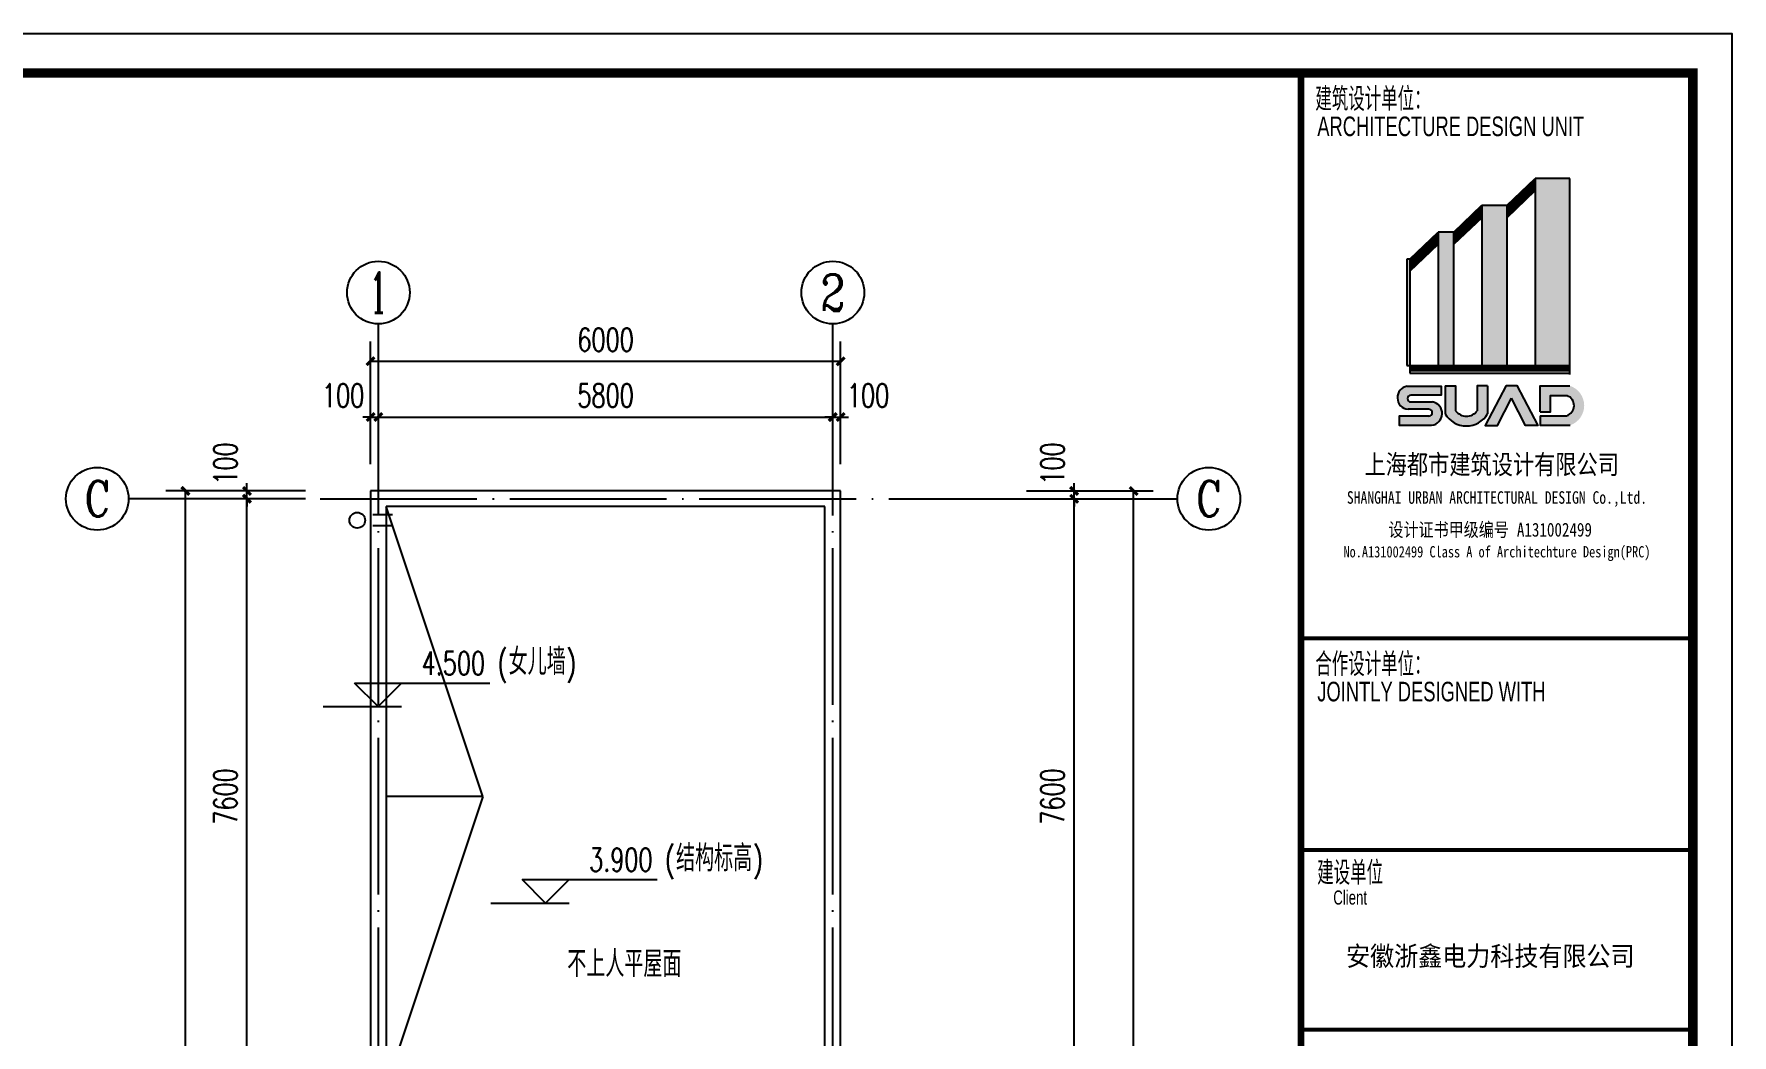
# Model space of a CAD drawing. Extents: x -356470 to -314470, y -791267 to -625262.
# Drawn here: x -336141 to -314470, y -672945 to -660167 of the extents above; entities that cross this region are included whole.
import ezdxf
from ezdxf.enums import TextEntityAlignment as Align

# ---------------------------------------------------------------- set-up
doc = ezdxf.new("R2010")
doc.units = 0
doc.header["$LTSCALE"] = 1000
doc.header["$MEASUREMENT"] = 0
doc.linetypes.add('DASH', pattern=[0.35, 0.25, -0.1])
doc.linetypes.add('DOTE', pattern=[2.4200000000000004, 2, -0.2, 0.02, -0.2])
for name, color, linetype in [('07m', 36, 'Continuous'), ('AXIS', 3, 'Continuous'), ('AXIS_TEXT', 7, 'Continuous'), ('DIM_ELEV', 3, 'Continuous'), ('DOTE', 1, 'Continuous'), ('fur', 253, 'Continuous'), ('PUB_DIM', 3, 'Continuous'), ('PUB_STRM', 4, 'Continuous'), ('PUB_TEXT', 7, 'Continuous'), ('TK', 151, 'Continuous'), ('WALL', 7, 'Continuous')]:
    doc.layers.add(name, color=color, linetype=linetype)
doc.styles.add('_TCH_AXIS', font='COMPLEX', dxfattribs={"bigfont": 'GBCBIG'})
doc.styles.add('_TCH_DIM', font='SIMPLEX', dxfattribs={"bigfont": 'GBCBIG'})
doc.styles.add('_TCH_DIM_T3', font='SIMPLEX', dxfattribs={"width": 0.7058823529411765, "bigfont": 'GBCBIG'})
doc.styles.add('COMPLEX', font='COMPLEX')
doc.styles.add('T&D', font='haiwenrs.shx', dxfattribs={"width": 0.7, "bigfont": 'hztxt.shx'})
doc.styles.add('TITLE', font='simhei.ttf', dxfattribs={"width": 0.7})
doc.dimstyles.new('_TCH_ARCH&&100', dxfattribs={"dimtxt": 297.5, "dimasz": 100, "dimexe": 250, "dimexo": 300, "dimgap": 126.25, "dimtad": 1, "dimdec": 0, "dimzin": 0, "dimdsep": 46, "dimtxsty": '_TCH_DIM_T3', "dimblk": 'ARCHTICK', "dimcen": 0.09, "dimclrt": 7, "dimazin": 2, "dimtfac": 1, "dimtdec": 0, "dimtix": 1, "dimtmove": 2, "dimatfit": 3, "dimfxl": 0, "dimtolj": 1, "dimtzin": 0, "dimarcsym": 0})

# ---------------------------------------------------------------- blocks, each defined once
blk = doc.blocks.new('_ArchTick')
at = {"color": 0, "linetype": 'ByBlock', "const_width": 0.4}
blk.add_lwpolyline([(-0.5, -0.5), (0.5, 0.5)], dxfattribs=at)
blk = doc.blocks.new('*D97')
at = {"layer": 'Defpoints', "color": 0}
for p in [(-331745.7324519224, -665056.5000000017), (-331845.7324529898, -665957.2147840661), (-331745.7324519224, -665957.2147840661)]:
    blk.add_point(p, dxfattribs=at)
at = {"layer": 'PUB_DIM', "color": 0, "lineweight": -2}
for p, q in [((-331845.7324529898, -665657.2147840661), (-331845.7324529898, -664806.5000000017)), ((-331745.7324519224, -665657.2147840661), (-331745.7324519224, -664806.5000000017)), ((-331845.7324529898, -665056.5000000017), (-331945.7324529898, -665056.5000000017)), ((-331845.7324529898, -665056.5000000017), (-331745.7324519224, -665056.5000000017)), ((-331745.7324519224, -665056.5000000017), (-331645.7324519224, -665056.5000000017))]:
    blk.add_line(p, q, dxfattribs=at)
at = {"layer": 'PUB_DIM', "color": 0, "lineweight": -2, "xscale": 100, "yscale": 100, "zscale": 100}
blk.add_blockref('_ArchTick', (-331845.7324529898, -665056.5000000017), dxfattribs=at)
at = {"layer": 'PUB_DIM', "color": 0, "lineweight": -2, "xscale": 100, "yscale": 100, "zscale": 100, "rotation": 180}
blk.add_blockref('_ArchTick', (-331745.7324519224, -665056.5000000017), dxfattribs=at)
at = {"layer": 'PUB_DIM', "color": 7, "insert": (-332195.7324529898, -664781.5000000017), "char_height": 297.5, "attachment_point": 5, "style": '_TCH_DIM_T3'}
blk.add_mtext('\\A1;100', dxfattribs=at)
blk = doc.blocks.new('*D98')
at = {"layer": 'Defpoints', "color": 0}
for p in [(-325945.7324668234, -665056.5000000017), (-331745.7324519224, -665957.2147840661), (-325945.7324668234, -665957.2147840661)]:
    blk.add_point(p, dxfattribs=at)
at = {"layer": 'PUB_DIM', "color": 0, "lineweight": -2}
for p, q in [((-331745.7324519224, -665657.2147840661), (-331745.7324519224, -664806.5000000017)), ((-325945.7324668234, -665657.2147840661), (-325945.7324668234, -664806.5000000017)), ((-331745.7324519224, -665056.5000000017), (-325945.7324668234, -665056.5000000017))]:
    blk.add_line(p, q, dxfattribs=at)
at = {"layer": 'PUB_DIM', "color": 0, "lineweight": -2, "xscale": 100, "yscale": 100, "zscale": 100, "rotation": 180}
blk.add_blockref('_ArchTick', (-331745.7324519224, -665056.5000000017), dxfattribs=at)
at = {"layer": 'PUB_DIM', "color": 0, "lineweight": -2, "xscale": 100, "yscale": 100, "zscale": 100}
blk.add_blockref('_ArchTick', (-325945.7324668234, -665056.5000000017), dxfattribs=at)
at = {"layer": 'PUB_DIM', "color": 7, "insert": (-328845.7324593728, -664781.5000000017), "char_height": 297.5, "attachment_point": 5, "style": '_TCH_DIM_T3'}
blk.add_mtext('\\A1;5800', dxfattribs=at)
blk = doc.blocks.new('*D99')
at = {"layer": 'Defpoints', "color": 0}
for p in [(-325845.7324753409, -665056.5000000017), (-325945.7324668234, -665957.2147840661), (-325845.7324753409, -665957.2147840661)]:
    blk.add_point(p, dxfattribs=at)
at = {"layer": 'PUB_DIM', "color": 0, "lineweight": -2}
for p, q in [((-325945.7324668234, -665657.2147840661), (-325945.7324668234, -664806.5000000017)), ((-325845.7324753409, -665657.2147840661), (-325845.7324753409, -664806.5000000017)), ((-325945.7324668234, -665056.5000000017), (-326045.7324668234, -665056.5000000017)), ((-325945.7324668234, -665056.5000000017), (-325845.7324753409, -665056.5000000017)), ((-325845.7324753409, -665056.5000000017), (-325745.7324753409, -665056.5000000017))]:
    blk.add_line(p, q, dxfattribs=at)
at = {"layer": 'PUB_DIM', "color": 0, "lineweight": -2, "xscale": 100, "yscale": 100, "zscale": 100}
blk.add_blockref('_ArchTick', (-325945.7324668234, -665056.5000000017), dxfattribs=at)
at = {"layer": 'PUB_DIM', "color": 0, "lineweight": -2, "xscale": 100, "yscale": 100, "zscale": 100, "rotation": 180}
blk.add_blockref('_ArchTick', (-325845.7324753409, -665056.5000000017), dxfattribs=at)
at = {"layer": 'PUB_DIM', "color": 7, "insert": (-325495.7324753409, -664781.5000000017), "char_height": 297.5, "attachment_point": 5, "style": '_TCH_DIM_T3'}
blk.add_mtext('\\A1;100', dxfattribs=at)
blk = doc.blocks.new('*D100')
at = {"layer": 'Defpoints', "color": 0}
for p in [(-325845.7324753409, -664344.5000000017), (-331845.7324529898, -665266.7147840661), (-325845.7324753409, -665266.7147840661)]:
    blk.add_point(p, dxfattribs=at)
at = {"layer": 'PUB_DIM', "color": 0, "lineweight": -2}
for p, q in [((-331845.7324529898, -664966.7147840661), (-331845.7324529898, -664094.5000000017)), ((-325845.7324753409, -664966.7147840661), (-325845.7324753409, -664094.5000000017)), ((-331845.7324529898, -664344.5000000017), (-325845.7324753409, -664344.5000000017))]:
    blk.add_line(p, q, dxfattribs=at)
at = {"layer": 'PUB_DIM', "color": 0, "lineweight": -2, "xscale": 100, "yscale": 100, "zscale": 100, "rotation": 180}
blk.add_blockref('_ArchTick', (-331845.7324529898, -664344.5000000017), dxfattribs=at)
at = {"layer": 'PUB_DIM', "color": 0, "lineweight": -2, "xscale": 100, "yscale": 100, "zscale": 100}
blk.add_blockref('_ArchTick', (-325845.7324753409, -664344.5000000017), dxfattribs=at)
at = {"layer": 'PUB_DIM', "color": 7, "insert": (-328845.7324641654, -664069.5000000017), "char_height": 297.5, "attachment_point": 5, "style": '_TCH_DIM_T3'}
blk.add_mtext('\\A1;6000', dxfattribs=at)
blk = doc.blocks.new('*D114')
at = {"layer": 'Defpoints', "color": 0}
for p in [(-323772.0986833227, -666100.2852177834), (-322866.8662354231, -666100.2852177834), (-323772.0986833227, -673700.285218684)]:
    blk.add_point(p, dxfattribs=at)
at = {"layer": 'PUB_DIM', "color": 0, "lineweight": -2}
for p, q in [((-323472.0986833227, -666100.2852177834), (-322616.8662354231, -666100.2852177834)), ((-322866.8662354231, -673700.285218684), (-322866.8662354231, -666100.2852177834)), ((-323472.0986833227, -673700.285218684), (-322616.8662354231, -673700.285218684))]:
    blk.add_line(p, q, dxfattribs=at)
at = {"layer": 'PUB_DIM', "color": 0, "lineweight": -2, "xscale": 100, "yscale": 100, "zscale": 100}
for p, rotation in [((-322866.8662354231, -666100.2852177834), 90), ((-322866.8662354231, -673700.285218684), 270)]:
    blk.add_blockref('_ArchTick', p, dxfattribs=dict(at, rotation=rotation))
at = {"layer": 'PUB_DIM', "color": 7, "insert": (-323141.866235423, -669900.2852182338), "char_height": 297.5, "attachment_point": 5, "rotation": 90, "style": '_TCH_DIM_T3'}
blk.add_mtext('\\A1;7600', dxfattribs=at)
blk = doc.blocks.new('*D115')
at = {"layer": 'Defpoints', "color": 0}
for p in [(-323772.0986833227, -666000.2852233693), (-323772.0986833227, -666100.2852177834), (-322866.8662354231, -666000.2852233693)]:
    blk.add_point(p, dxfattribs=at)
at = {"layer": 'PUB_DIM', "color": 0, "lineweight": -2}
for p, q in [((-322866.8662354231, -666000.2852233693), (-322866.8662354231, -665900.2852233693)), ((-323472.0986833227, -666000.2852233693), (-322616.8662354231, -666000.2852233693)), ((-323472.0986833227, -666100.2852177834), (-322616.8662354231, -666100.2852177834)), ((-322866.8662354231, -666100.2852177834), (-322866.8662354231, -666000.2852233693)), ((-322866.8662354231, -666100.2852177834), (-322866.8662354231, -666200.2852177834))]:
    blk.add_line(p, q, dxfattribs=at)
at = {"layer": 'PUB_DIM', "color": 0, "lineweight": -2, "xscale": 100, "yscale": 100, "zscale": 100}
for p, rotation in [((-322866.8662354231, -666000.2852233693), 270), ((-322866.8662354231, -666100.2852177834), 90)]:
    blk.add_blockref('_ArchTick', p, dxfattribs=dict(at, rotation=rotation))
at = {"layer": 'PUB_DIM', "color": 7, "insert": (-323141.8662354231, -665650.2852233693), "char_height": 297.5, "attachment_point": 5, "rotation": 90, "style": '_TCH_DIM_T3'}
blk.add_mtext('\\A1;100', dxfattribs=at)
blk = doc.blocks.new('*D128')
at = {"layer": 'AXIS', "color": 0, "lineweight": -2}
for p, q in [((-323326.5986833227, -666000.2852233693), (-321857.6467282022, -666000.2852233693)), ((-322107.6467282022, -682000.285219584), (-322107.6467282022, -666000.2852233693)), ((-323326.5986833227, -682000.285219584), (-321857.6467282022, -682000.285219584))]:
    blk.add_line(p, q, dxfattribs=at)
at = {"layer": 'Defpoints', "color": 0}
for p in [(-323626.5986833227, -666000.2852233693), (-322107.6467282022, -666000.2852233693), (-323626.5986833227, -682000.285219584)]:
    blk.add_point(p, dxfattribs=at)
at = {"layer": 'AXIS', "color": 0, "lineweight": -2, "xscale": 100, "yscale": 100, "zscale": 100}
for p, rotation in [((-322107.6467282022, -666000.2852233693), 90), ((-322107.6467282022, -682000.285219584), 270)]:
    blk.add_blockref('_ArchTick', p, dxfattribs=dict(at, rotation=rotation))
at = {"layer": 'AXIS', "color": 7, "insert": (-322382.6467282021, -674000.2852214768), "char_height": 297.5, "attachment_point": 5, "rotation": 90, "style": '_TCH_DIM_T3'}
blk.add_mtext('\\A1;16000', dxfattribs=at)
blk = doc.blocks.new('*D131')
at = {"layer": 'AXIS', "color": 0, "lineweight": -2}
for p, q in [((-332677.3662354231, -666100.2852177832), (-333672.8181905436, -666100.2852177832)), ((-333422.8181905436, -673700.2852186837), (-333422.8181905436, -666100.2852177832)), ((-332677.3662354231, -673700.2852186837), (-333672.8181905436, -673700.2852186837))]:
    blk.add_line(p, q, dxfattribs=at)
at = {"layer": 'Defpoints', "color": 0}
for p in [(-333422.8181905436, -666100.2852177832), (-332377.3662354231, -666100.2852177832), (-332377.3662354231, -673700.2852186837)]:
    blk.add_point(p, dxfattribs=at)
at = {"layer": 'AXIS', "color": 0, "lineweight": -2, "xscale": 100, "yscale": 100, "zscale": 100}
for p, rotation in [((-333422.8181905436, -666100.2852177832), 90), ((-333422.8181905436, -673700.2852186837), 270)]:
    blk.add_blockref('_ArchTick', p, dxfattribs=dict(at, rotation=rotation))
at = {"layer": 'AXIS', "color": 7, "insert": (-333697.8181905435, -669900.2852182335), "char_height": 297.5, "attachment_point": 5, "rotation": 90, "style": '_TCH_DIM_T3'}
blk.add_mtext('\\A1;7600', dxfattribs=at)
blk = doc.blocks.new('*D132')
at = {"layer": 'AXIS', "color": 0, "lineweight": -2}
for p, q in [((-333422.8181905436, -666000.2852259765), (-333422.8181905436, -665900.2852259765)), ((-332677.3662354231, -666000.2852259765), (-333672.8181905436, -666000.2852259765)), ((-332677.3662354231, -666100.2852177832), (-333672.8181905436, -666100.2852177832)), ((-333422.8181905436, -666100.2852177832), (-333422.8181905436, -666000.2852259765)), ((-333422.8181905436, -666100.2852177832), (-333422.8181905436, -666200.2852177832))]:
    blk.add_line(p, q, dxfattribs=at)
at = {"layer": 'Defpoints', "color": 0}
for p in [(-333422.8181905436, -666000.2852259765), (-332377.3662354231, -666000.2852259765), (-332377.3662354231, -666100.2852177832)]:
    blk.add_point(p, dxfattribs=at)
at = {"layer": 'AXIS', "color": 0, "lineweight": -2, "xscale": 100, "yscale": 100, "zscale": 100}
for p, rotation in [((-333422.8181905436, -666000.2852259765), 270), ((-333422.8181905436, -666100.2852177832), 90)]:
    blk.add_blockref('_ArchTick', p, dxfattribs=dict(at, rotation=rotation))
at = {"layer": 'AXIS', "color": 7, "insert": (-333697.8181905436, -665650.2852259765), "char_height": 297.5, "attachment_point": 5, "rotation": 90, "style": '_TCH_DIM_T3'}
blk.add_mtext('\\A1;100', dxfattribs=at)
blk = doc.blocks.new('*D133')
at = {"layer": 'AXIS', "color": 0, "lineweight": -2}
for p, q in [((-332988.8662354231, -666000.2852259766), (-334457.8181905436, -666000.2852259766)), ((-334207.8181905436, -682000.285219584), (-334207.8181905436, -666000.2852259766)), ((-332988.8662354231, -682000.285219584), (-334457.8181905436, -682000.285219584))]:
    blk.add_line(p, q, dxfattribs=at)
at = {"layer": 'Defpoints', "color": 0}
for p in [(-334207.8181905436, -666000.2852259766), (-332688.8662354231, -666000.2852259766), (-332688.8662354231, -682000.285219584)]:
    blk.add_point(p, dxfattribs=at)
at = {"layer": 'AXIS', "color": 0, "lineweight": -2, "xscale": 100, "yscale": 100, "zscale": 100}
for p, rotation in [((-334207.8181905436, -666000.2852259766), 90), ((-334207.8181905436, -682000.285219584), 270)]:
    blk.add_blockref('_ArchTick', p, dxfattribs=dict(at, rotation=rotation))
at = {"layer": 'AXIS', "color": 7, "insert": (-334482.8181905435, -674000.2852227804), "char_height": 297.5, "attachment_point": 5, "rotation": 90, "style": '_TCH_DIM_T3'}
blk.add_mtext('\\A1;16000', dxfattribs=at)
blk = doc.blocks.new('_AXISO')
blk.add_circle((0, 0), 0.5)
at = {"layer": 'AXIS_TEXT', "style": 'COMPLEX', "width": 1.041666666666667}
blk.add_attdef('A', text='', height=0.56, dxfattribs=at).set_placement((-0.25, -0.28), (0.25, -0.28), align=Align.FIT)

msp = doc.modelspace()

# ---------------------------------------------------------------- hatches: boundary and pattern name
at = {"layer": 'TK'}
h = msp.add_hatch(color=256, dxfattribs=at)
edge = h.paths.add_edge_path()
edge.add_arc((-316622.0436794162, -664910.4697061628), 265.6364462221225, 288.7014113641613, 432.3606518512354)
edge.add_line((-316541.5493473485, -664657.3227447644), (-316918.8122687757, -664657.3227447644))
edge.add_line((-316918.8122687712, -664657.3227447644), (-316918.8122687712, -664992.2705846652))
edge.add_line((-316918.8122687712, -664992.2705846652), (-316787.8620326839, -664992.2705846652))
edge.add_line((-316787.8620326892, -664992.2705846652), (-316787.8620326892, -664783.5123536217))
edge.add_line((-316787.8620326892, -664783.5123536289), (-316574.2860625107, -664783.5123536289))
edge.add_arc((-316622.2184411138, -664910.9518207237), 136.1555386111302, -72.16722840814617, 69.38777632338878, ccw=False)
edge.add_line((-316580.5221898779, -665040.5656831264), (-316917.2545027264, -665040.5656831264))
edge.add_line((-316917.2545027211, -665040.5656831264), (-316917.2545027211, -665162.081180191))
edge.add_line((-316917.2545027211, -665162.0811801925), (-316536.8709860299, -665162.0811801925))
edge = h.paths.add_edge_path()
edge.add_arc((-317859.8852374852, -664856.8800021037), 313.9203552268255, 210.1327751893104, 329.8672248106895)
edge.add_line((-317588.3866986409, -665014.4697632939), (-317588.3866986409, -664657.8011851741))
edge.add_line((-317588.3866986409, -664657.8011851683), (-317722.6296774864, -664657.8011851683))
edge.add_line((-317722.6296774894, -664657.8011851683), (-317722.6296774894, -664976.1268338554))
edge.add_arc((-317859.8852374852, -664878.0437054038), 168.6991073954392, 215.5496840947939, 324.450315905206, ccw=False)
edge.add_line((-317997.1407974809, -664976.1268338636), (-317997.1407974809, -664657.8011851765))
edge.add_line((-317997.1407974809, -664657.8011851683), (-318131.3837763265, -664657.8011851683))
edge.add_line((-318131.3837763295, -664657.8011851683), (-318131.3837763295, -665014.469763288))
edge = h.paths.add_edge_path()
edge.add_arc((-318591.4673173949, -664809.4167152643), 149.1034980064137, 99.47712958250217, 264.9305597506597)
edge.add_line((-318604.6425538957, -664957.9369706511), (-318338.4333312058, -664957.9369706511))
edge.add_arc((-318338.4409959018, -665001.1384662539), 43.20149627641252, -89.98983473076453, 89.98983473076453, ccw=False)
edge.add_line((-318338.4333312064, -665044.3399618417), (-318716.1316845309, -665044.3399618417))
edge.add_line((-318716.1316845343, -665044.3399618417), (-318716.1316845343, -665160.3012905888))
edge.add_line((-318716.1316845343, -665160.3012905866), (-318304.3042466093, -665160.3012905866))
edge.add_arc((-318317.4794831052, -665011.7810352072), 149.1034980064137, 275.0694402493403, 440.5228704174978)
edge.add_line((-318292.9290102199, -664864.712590605), (-318567.080645737, -664864.712590605))
edge.add_arc((-318567.0729810372, -664821.5110950023), 43.20149627641252, 90.01016526923547, 269.9898347307645, ccw=False)
edge.add_line((-318567.0806457326, -664778.3095994145), (-318183.7149268612, -664778.3095994145))
edge.add_line((-318183.7149268687, -664778.3095994145), (-318183.7149268687, -664662.3482706675))
edge.add_line((-318183.7149268687, -664662.3482706547), (-318616.0177902892, -664662.3482706547))
h.paths.add_polyline_path([(-317352.1210136265, -664652.2858093232), (-317215.5675453767, -664652.2858093232), (-316947.339808926, -665166.0440967828), (-317104.2184955478, -665166.0440967828), (-317283.8442795053, -664814.9707613587), (-317463.4700634554, -665166.0440967828), (-317620.3487500846, -665166.0440967828)])

# ---------------------------------------------------------------- linework, layer by layer
at = {"layer": 'AXIS'}
for p, q in [((-331745.7324519223, -665276.8502086939), (-331745.7324519223, -663868.3666453877)), ((-325945.7324668235, -665276.8502086939), (-325945.7324668235, -663868.3666453877)), ((-333087.8265214814, -666100.2852177834), (-334933.3612356379, -666100.2852177834)), ((-324011.4320988512, -666100.2852177834), (-321546.8890261911, -666100.2852177834))]:
    msp.add_line(p, q, dxfattribs=at)
at = {"layer": 'DIM_ELEV'}
for p, q in [((-331749.732455652, -668753.5), (-332049.732455652, -668453.5)), ((-332049.732455652, -668453.5), (-330323.732455652, -668453.5)), ((-331749.732455652, -668753.5), (-331449.732455652, -668453.5)), ((-332449.732455652, -668753.5), (-331449.732455652, -668753.5)), ((-329612.6087488632, -671261.4515814366), (-329912.6087488632, -670961.4515814366)), ((-329912.6087488632, -670961.4515814366), (-328186.6087488632, -670961.4515814366)), ((-329612.6087488632, -671261.4515814366), (-329312.6087488632, -670961.4515814366)), ((-330312.6087488632, -671261.4515814366), (-329312.6087488632, -671261.4515814366))]:
    msp.add_line(p, q, dxfattribs=at)
at = {"layer": 'DOTE', "color": 1, "linetype": 'DOTE'}
for p, q in [((-331745.7324519223, -683251.8412772288), (-331745.7324519223, -665276.8502086939)), ((-325945.7324668235, -683251.84128083), (-325945.7324668235, -665276.850212295)), ((-332489.8506269187, -666100.2852177834), (-324011.4320890413, -666100.2852177834))]:
    msp.add_line(p, q, dxfattribs=at)
at = {"layer": 'fur'}
for q in [(-331645.7324591918, -666200.285217964), (-331645.7324539981, -669900.2852179575)]:
    msp.add_line((-330412.5, -669900.2852185096), q, dxfattribs=at)
msp.add_lwpolyline([(-330412.5, -669900.2852185096), (-331645.7324522072, -673600.2852151385)], dxfattribs=at)
at = {"layer": 'PUB_STRM', "linetype": 'DASH'}
for p, q in [((-331564.8743343161, -666305.0212196115), (-331845.7324523516, -666305.0212197372)), ((-331564.8743342534, -666445.0212196115), (-331845.732452289, -666445.0212197372))]:
    msp.add_line(p, q, dxfattribs=at)
at = {"layer": 'PUB_STRM'}
msp.add_circle((-332015.7324523203, -666375.0212198134), 100, dxfattribs=at)
at = {"layer": 'TK', "color": 7}
for p, q in [((-317341.191450797, -662353.7514047101), (-316981.4230380058, -662010.8723937869)), ((-317341.191450797, -662375.8540796861), (-316981.4230380058, -662032.9750687629)), ((-317341.191450797, -662397.9567546621), (-316981.4230380058, -662055.0777437463)), ((-316541.1084628627, -662010.8723937869), (-316981.4230380058, -662010.8723937869)), ((-316981.4230380058, -662010.8723937869), (-316981.4230380058, -664399.7483827844)), ((-316541.1084628627, -664402.0680190176), (-316541.1084628627, -662010.7713721097)), ((-317341.191450797, -662420.0594296381), (-316980.8638850376, -662076.6475153118)), ((-317341.191450797, -662442.1621046215), (-316981.4230380058, -662099.2830936983)), ((-317341.191450797, -662464.264779605), (-316981.4230380058, -662121.3857686818)), ((-317341.191450797, -662486.3674545884), (-316980.8638850376, -662142.9555402473)), ((-317341.191450797, -662508.470129557), (-316980.8638850376, -662165.0582152233)), ((-318020.7322392985, -662696.5365193412), (-317661.0623478889, -662353.7514047101)), ((-318020.7322392985, -662718.6391943246), (-317661.0623478889, -662375.8540796861)), ((-318020.7322392985, -662740.7418693006), (-317661.0623478889, -662397.9567546621)), ((-318020.7322392985, -662762.844544284), (-317661.0623478889, -662420.0594296381)), ((-318020.7322392985, -662784.9472192675), (-317661.0623478889, -662442.1621046215)), ((-318020.7322392985, -662807.0498942435), (-317661.0623478889, -662464.264779605)), ((-318020.7322392985, -662829.1525692195), (-317660.4046735391, -662485.7406548858)), ((-318020.7322392985, -662851.2552441955), (-317660.4046735391, -662507.8433298692)), ((-317661.0623478889, -662353.7514047101), (-317661.0623478889, -664399.7483827844)), ((-317661.0623478889, -662353.7514047101), (-317341.191450797, -662353.7514047101)), ((-317341.191450797, -664402.0680190176), (-317341.191450797, -662353.7514047101)), ((-318581.2479593903, -663039.9484336823), (-318220.9203936234, -662696.5365193412)), ((-318581.2479593903, -663062.0511086583), (-318220.9203936234, -662718.6391943246)), ((-318020.7322392985, -662696.5365193412), (-318220.9203936234, -662696.5365193412)), ((-318220.9203936234, -662696.5365193412), (-318220.9203936234, -664399.7483827844)), ((-318020.7322392985, -664399.7483827844), (-318020.7322392985, -662696.5365193412)), ((-318581.2479593903, -663084.1537836418), (-318220.9203936234, -662740.7418693006)), ((-318581.2479593903, -663106.2564586103), (-318220.9203936234, -662762.844544284)), ((-318581.2479593903, -663128.3591335937), (-318220.9203936234, -662784.9472192675)), ((-318581.2479593903, -663150.4618085772), (-318220.9203936234, -662807.0498942435)), ((-318580.6283089593, -663171.973922737), (-318220.3007431999, -662828.5620084107)), ((-318580.6283089593, -663194.0765977204), (-318220.3007431999, -662850.6646833941)), ((-318581.2479593903, -663039.9484336823), (-318621.2479593903, -663039.9484336823)), ((-318621.2479593903, -663039.9484336823), (-318621.2479593903, -664399.7483827844)), ((-318581.2479593903, -663039.9484336823), (-318581.2479593903, -664399.7483827844)), ((-318621.2479593903, -664399.7483827844), (-318573.5825749934, -664399.7483827844)), ((-318581.2479593903, -664399.7483827844), (-318581.2479593903, -664495.7483827919)), ((-318581.2479593903, -664415.7483827844), (-316541.1084628627, -664415.7483827844)), ((-318581.2479593903, -664415.7483827844), (-316541.1084628627, -664415.7483827844)), ((-318581.2479593903, -664431.7483827919), (-316541.1084628627, -664431.7483827919)), ((-318581.2479593903, -664447.7483827919), (-316541.1084628627, -664447.7483827919)), ((-318573.5825749934, -664399.7483827844), (-316541.1084628627, -664399.7483827844)), ((-318227.3203936294, -664399.7483827844), (-318018.3322392926, -664399.7483827844)), ((-317659.4623478875, -664399.7483827844), (-317339.5914507955, -664399.7483827844)), ((-316983.8230380043, -664399.7483827844), (-316541.1084628627, -664399.7483827844)), ((-316541.1084628627, -664511.7483827844), (-316541.1084628627, -664407.7483827919)), ((-318581.2479593903, -664463.7483827844), (-316541.1084628627, -664463.7483827844)), ((-318581.2479593903, -664495.7483827919), (-316541.1084628627, -664495.7483827919))]:
    msp.add_line(p, q, dxfattribs=at)
at = {"layer": 'TK'}
msp.add_line((-319969.5000002235, -670581.9998109788), (-314969.5, -670581.9998109788), dxfattribs=at)
msp.add_lwpolyline([(-356469.5, -660167), (-356469.5, -689867), (-314469.5, -689867), (-314469.5, -660167)], close=True, dxfattribs=at)
at = {"layer": 'TK', "const_width": 120}
msp.add_lwpolyline([(-314969.5, -660667), (-355469.5, -660667), (-355469.5, -689367), (-314969.5, -689367)], close=True, dxfattribs=at)
at = {"layer": 'TK'}
for points, const_width in [([(-319969.5000002235, -660667), (-319969.5000002235, -689366.9998109788)], 85), ([(-319969.5000002235, -667881.9998109788), (-314969.5, -667881.9998109788)], 51), ([(-319969.5000002235, -670581.9998109788), (-314969.5, -670581.9998109788)], 51), ([(-319969.5000002235, -672877), (-314969.5, -672877)], 51)]:
    msp.add_lwpolyline(points, dxfattribs=dict(at, const_width=const_width))
at = {"layer": 'TK', "color": 7}
for points in [[(-318616.0177902803, -664662.3482706547), (-318183.7149268687, -664662.3482706547), (-318183.7149268687, -664778.3095994145), (-318567.0806457326, -664778.3095994145)], [(-318131.3837763295, -664657.8011851683), (-317997.1407974809, -664657.8011851683), (-317997.1407974809, -664976.1268338636)], [(-318131.3837763295, -664657.8011851683), (-318131.3837763295, -665014.4697632939)], [(-317588.3866986409, -664657.8011851683), (-317722.6296774894, -664657.8011851683), (-317722.6296774894, -664976.1268338636)], [(-317352.1210136265, -664652.2858093232), (-317620.3487500846, -665166.0440967828), (-317463.4700634554, -665166.0440967828), (-317283.8442795053, -664814.9707613587)], [(-317588.3866986409, -664657.8011851683), (-317588.3866986409, -665014.4697632939)], [(-317352.1210136265, -664652.2858093232), (-317215.5675453767, -664652.2858093232), (-316947.339808926, -665166.0440967828), (-317104.2184955478, -665166.0440967828), (-317283.8442795053, -664814.9707613587)], [(-316918.8122687712, -664992.2705846652), (-316918.8122687712, -664657.3227447644), (-316541.5493473485, -664657.3227447644)], [(-318567.0806457326, -664864.712590605), (-318292.9290102199, -664864.712590605)], [(-316918.8122687712, -664992.2705846652), (-316787.8620326892, -664992.2705846652), (-316787.8620326892, -664783.5123536289), (-316574.2860625088, -664783.5123536289)], [(-318338.4333312064, -665044.3399618417), (-318716.1316845343, -665044.3399618417), (-318716.1316845343, -665160.3012905866), (-318304.3042466044, -665160.3012905866)], [(-318338.4333312064, -664957.9369706511), (-318604.6425538957, -664957.9369706511)], [(-316917.2545027211, -665040.5656831264), (-316580.5221898779, -665040.5656831264)], [(-316917.2545027211, -665040.5656831264), (-316917.2545027211, -665162.0811801925), (-316536.8709860295, -665162.0811801925)]]:
    msp.add_lwpolyline(points, dxfattribs=at)
for centre, radius, start, end in [((-318591.4673173949, -664809.4167152643), 149.1034980064137, 99.47712958337112, 264.9305597498435), ((-318567.0729810372, -664821.5110950023), 43.20149627641252, 90.01016526837567, 269.9898347316243), ((-318317.4794831052, -665011.7810352072), 149.1034980064137, 275.0694402501565, 80.52287041662886), ((-316622.2184411138, -664910.9518207237), 136.1555386111302, 287.8327715901832, 69.3877763212772), ((-318338.4409959018, -665001.1384662539), 43.20149627641252, 270.0101652683757, 89.98983473162433), ((-317859.8852374852, -664856.8800021037), 313.9203552268255, 210.1327751875001, 329.8672248124998), ((-317859.8852374852, -664878.0437054038), 168.6991073954392, 215.5496840978771, 324.4503159021229)]:
    msp.add_arc(centre, radius, start, end, dxfattribs=at)
for points in [[(-317341.191450797, -662353.7514047101), (-317341.0675207078, -662375.7359675169), (-316980.8638850376, -662010.339490369), (-316980.8638850376, -662032.442165345)], [(-317341.191450797, -662397.9567546621), (-317341.0675207078, -662419.9413174838), (-316980.8638850376, -662054.5448403284), (-316980.8638850376, -662076.6475153118)], [(-316981.4230380058, -664399.7483827844), (-316541.1084628627, -664399.7483827844), (-316981.4230380058, -662010.8723937869), (-316541.1084628627, -662010.8723937869)], [(-317341.191450797, -662442.1621046215), (-317341.0675207078, -662464.1466674358), (-316980.8638850376, -662098.7501902804), (-316980.8638850376, -662120.8528652638)], [(-317340.6957304478, -662485.8950059265), (-317340.571800366, -662507.8795687482), (-316980.3681646958, -662142.4830915928), (-316980.3681646958, -662164.5857665762)], [(-318020.7322392985, -662696.5365193412), (-318020.6083092093, -662718.5210821629), (-317660.4046735391, -662353.1246050075), (-317660.4046735391, -662375.2272799909)], [(-318020.7322392985, -662740.7418693006), (-318020.6083092093, -662762.7264321148), (-317660.4046735391, -662397.3299549744), (-317660.4046735391, -662419.4326299429)], [(-318020.7322392985, -662784.9472192675), (-318020.6083092093, -662806.9317820817), (-317660.4046735391, -662441.5353049263), (-317660.4046735391, -662463.6379799098)], [(-318020.2365189493, -662828.680120565), (-318020.1125888675, -662850.6646833941), (-317659.9089531898, -662485.2682062387), (-317659.9089531898, -662507.3708812222)], [(-317661.0623478889, -664399.7483827844), (-317341.191450797, -664399.7483827844), (-317661.0623478889, -662353.7514047101), (-317341.191450797, -662353.7514047101)], [(-318581.2479593903, -663039.9484336823), (-318581.1240293011, -663061.9329964966), (-318220.9203936234, -662696.5365193412), (-318220.9203936234, -662718.6391943246)], [(-318220.9203936234, -664399.7483827844), (-318020.7322392985, -664399.7483827844), (-318220.9203936234, -662696.5365193412), (-318020.7322392985, -662696.5365193412)], [(-318581.0000992119, -663083.9175593182), (-318580.8761691302, -663105.9021221325), (-318220.67253346, -662740.5056449771), (-318220.67253346, -662762.6083199605)], [(-318580.752239041, -663127.8866849467), (-318580.6283089593, -663149.871247761), (-318220.4246732891, -662784.474770613), (-318220.4246732891, -662806.577445589)], [(-318580.1325886101, -663171.5014740899), (-318580.0086585283, -663193.4860369042), (-318219.8050228581, -662828.0895597637), (-318219.8050228506, -662850.1922347322)], [(-318621.2479593903, -664399.7483827844), (-318573.5825749934, -664399.7483827844), (-318621.2479593903, -663039.9484336823), (-318581.2479593903, -663039.9484336823)], [(-318581.2479593903, -664415.7483827844), (-318581.2479593903, -664399.7483827844), (-316541.1084628627, -664415.7483827844), (-316541.1084628627, -664399.7483827844)], [(-318581.2479593903, -664447.7483827919), (-318581.2479593903, -664431.7483827919), (-316541.1084628627, -664447.7483827919), (-316541.1084628627, -664431.7483827919)], [(-318581.2479593903, -664479.7483827844), (-318581.2479593903, -664463.7483827844), (-316541.1084628627, -664479.7483827844), (-316541.1084628627, -664463.7483827844)], [(-318581.2479593903, -664511.7483827844), (-318581.2479593903, -664495.7483827919), (-316541.1084628627, -664511.7483827844), (-316541.1084628627, -664495.7483827919)]]:
    msp.add_solid(points, dxfattribs=at)
at = {"layer": 'WALL'}
for p, q in [((-331845.7324592794, -666000.285217783), (-331845.7324521156, -682000.2852159217)), ((-325845.7324816291, -666000.2852233709), (-331845.7324592794, -666000.285217783)), ((-325845.7324673005, -682000.2852196471), (-325845.7324816291, -666000.2852233709)), ((-331645.7324591883, -666200.28521797), (-331645.7324522036, -681800.2852160424)), ((-326045.7324814477, -666200.2852231856), (-331645.7324591883, -666200.28521797)), ((-326045.7324674774, -681800.2852195195), (-326045.7324814477, -666200.2852231856))]:
    msp.add_line(p, q, dxfattribs=at)

# ---------------------------------------------------------------- block references
at = {"layer": 'AXIS'}
ref = msp.add_blockref('_AXISO', (-331745.7324519223, -663468.3666453877), dxfattribs=dict(at, xscale=800, yscale=800, zscale=800))
ref.add_attrib('A', '1', dxfattribs={"layer": 'AXIS_TEXT', "height": 514.7212168101124, "style": '_TCH_AXIS'}).set_placement((-331856.0298555245, -663725.7272537928), (-331635.4350483202, -663725.7272537928), align=Align.FIT)
ref = msp.add_blockref('_AXISO', (-325945.7324668235, -663468.3666453877), dxfattribs=dict(at, xscale=800, yscale=800, zscale=800))
ref.add_attrib('A', '2', dxfattribs={"layer": 'AXIS_TEXT', "height": 465.9481648291925, "style": '_TCH_AXIS'}).set_placement((-326101.0485217666, -663701.3407278024), (-325790.4164118804, -663701.3407278024), align=Align.FIT)
ref = msp.add_blockref('_AXISO', (-335333.3612356379, -666100.2852177834), dxfattribs=dict(at, xscale=800, yscale=800, zscale=800))
ref.add_attrib('A', 'C', dxfattribs={"layer": 'AXIS_TEXT', "height": 455.6907438757716, "style": '_TCH_AXIS'}).set_placement((-335496.1079298793, -666328.1305897213), (-335170.6145413966, -666328.1305897213), align=Align.FIT)
ref = msp.add_blockref('_AXISO', (-321146.8890261911, -666100.2852177834), dxfattribs=dict(at, xscale=800, yscale=800, zscale=800))
ref.add_attrib('A', 'C', dxfattribs={"layer": 'AXIS_TEXT', "height": 455.6907438757716, "style": '_TCH_AXIS'}).set_placement((-321309.6357204325, -666328.1305897213), (-320984.1423319498, -666328.1305897213), align=Align.FIT)

# ---------------------------------------------------------------- texts
at = {"layer": '07m', "color": 2, "style": '_TCH_DIM'}
msp.add_text('不上人平屋面', height=337.5886524822695, dxfattribs=at).set_placement((-329335.3622402974, -672205.7457580551))
at = {"layer": 'PUB_TEXT', "style": '_TCH_DIM', "width": 0.7058823529411765}
for s, p in [('4.500', (-331193.732455652, -668348.5)), ('(', (-330223.732455652, -668348.5)), (')', (-329346.4984130988, -668348.5)), ('(', (-328086.6087488632, -670856.4515814366)), (')', (-326963.6300254589, -670856.4515814366)), ('3.900', (-329056.6087488632, -670856.4515814366))]:
    msp.add_text(s, height=297.5, dxfattribs=at).set_placement(p)
at = {"layer": 'PUB_TEXT', "style": '_TCH_DIM'}
for s, p in [('女儿墙', (-330083.732455652, -668348.5)), ('结构标高', (-327946.6087488632, -670856.4515814366))]:
    msp.add_text(s, height=337.5886524822695, dxfattribs=at).set_placement(p)
at = {"layer": 'TK', "style": 'T&D', "width": 0.7}
for s, height, p in [('建筑设计单位：', 300, (-319787.4135407284, -661148.5870787129)), ('ARCHITECTURE DESIGN UNIT', 250, (-319762.6424845159, -661471.0889578387)), ('合作设计单位：', 300, (-319787.4135407284, -668363.5868896917)), ('JOINTLY DESIGNED WITH', 250, (-319762.6424845159, -668686.0887688175))]:
    msp.add_text(s, height=height, dxfattribs=at).set_placement(p)
at = {"layer": 'TK', "color": 7, "style": 'TITLE', "width": 0.8}
for s, height, p in [('上海都市建筑设计有限公司 ', 248.0000000000001, (-317469.5000001192, -665785.974905707)), ('SHANGHAI URBAN ARCHITECTURAL DESIGN Co.,Ltd.', 160, (-317469.5000001192, -666163.6843494177)), ('设计证书甲级编号', 176, (-318086.0437226966, -666582.6780870184)), ('A131002499', 176, (-316736.0826611668, -666582.9456147924)), ('No.A131002499 Class A of Architechture Design(PRC)', 144, (-317469.5000001192, -666848.5507801846))]:
    msp.add_text(s, height=height, dxfattribs=at).set_placement(p, align=Align.CENTER)
at = {"layer": 'TK', "style": 'T&D', "width": 0.7}
for s, height, p in [('建设单位', 300, (-319343.3971756399, -670875.4604265839)), ('Client', 180, (-319343.3971756399, -671189.938635759))]:
    msp.add_text(s, height=height, dxfattribs=at).set_placement(p, align=Align.MIDDLE_CENTER)
at = {"layer": 'TK', "color": 2, "style": 'TITLE', "width": 0.9}
msp.add_text('安徽浙鑫电力科技有限公司', height=250, dxfattribs=at).set_placement((-317554.6966292135, -672062.5), align=Align.CENTER)

# ---------------------------------------------------------------- dimensions: what is measured, and where the dimension line sits
at = {"layer": 'AXIS'}
dim = msp.add_linear_dim(base=(-333422.8181905436, -666000.2852259765), p1=(-332377.3662354231, -666100.2852177832), p2=(-332377.3662354231, -666000.2852259765), angle=90, dimstyle='_TCH_ARCH&&100', dxfattribs=at)
dim.commit()
dim.dimension.update_dxf_attribs({"geometry": '*D132', "text_midpoint": (-333697.8181905436, -665650.2852259765), "dimtype": 129})
for p1, p2, distance, picture, middle in [((-332688.8662354231, -682000.285219584), (-332688.8662354231, -666000.2852259766), 1518.9519551205449, '*D133', (-334482.8181905435, -674000.2852227804)), ((-323626.5986833227, -682000.285219584), (-323626.5986833227, -666000.2852233693), -1518.9519551205449, '*D128', (-322382.6467282021, -674000.2852214768)), ((-332377.3662354231, -673700.2852186837), (-332377.3662354231, -666100.2852177832), 1045.4519551205449, '*D131', (-333697.8181905435, -669900.2852182335))]:
    dim = msp.add_aligned_dim(p1=p1, p2=p2, distance=distance, dimstyle='_TCH_ARCH&&100', dxfattribs=at)
    dim.commit()
    dim.dimension.update_dxf_attribs({"geometry": picture, "text_midpoint": middle})
at = {"layer": 'PUB_DIM'}
for p1, p2, distance, picture, middle in [((-331845.7324529898, -665266.7147840661), (-325845.7324753409, -665266.7147840661), 922.2147840643302, '*D100', (-328845.7324641654, -664069.5000000017)), ((-331745.7324519224, -665957.2147840661), (-325945.7324668234, -665957.2147840661), 900.7147840643302, '*D98', (-328845.7324593728, -664781.5000000017)), ((-323772.0986833227, -673700.285218684), (-323772.0986833227, -666100.2852177834), -905.2324478996452, '*D114', (-323141.866235423, -669900.2852182338))]:
    dim = msp.add_aligned_dim(p1=p1, p2=p2, distance=distance, dimstyle='_TCH_ARCH&&100', dxfattribs=at)
    dim.commit()
    dim.dimension.update_dxf_attribs({"geometry": picture, "text_midpoint": middle})
for base, p1, p2, angle, picture, middle in [((-331745.7324519224, -665056.5000000017), (-331845.7324529898, -665957.2147840661), (-331745.7324519224, -665957.2147840661), 0, '*D97', (-332195.7324529898, -664781.5000000017)), ((-325845.7324753409, -665056.5000000017), (-325945.7324668234, -665957.2147840661), (-325845.7324753409, -665957.2147840661), 0, '*D99', (-325495.7324753409, -664781.5000000017)), ((-322866.8662354231, -666000.2852233693), (-323772.0986833227, -666100.2852177834), (-323772.0986833227, -666000.2852233693), 90, '*D115', (-323141.8662354231, -665650.2852233693))]:
    dim = msp.add_linear_dim(base=base, p1=p1, p2=p2, angle=angle, dimstyle='_TCH_ARCH&&100', dxfattribs=at)
    dim.commit()
    dim.dimension.update_dxf_attribs({"geometry": picture, "text_midpoint": middle, "dimtype": 129})

doc.saveas('drawing.dxf')
